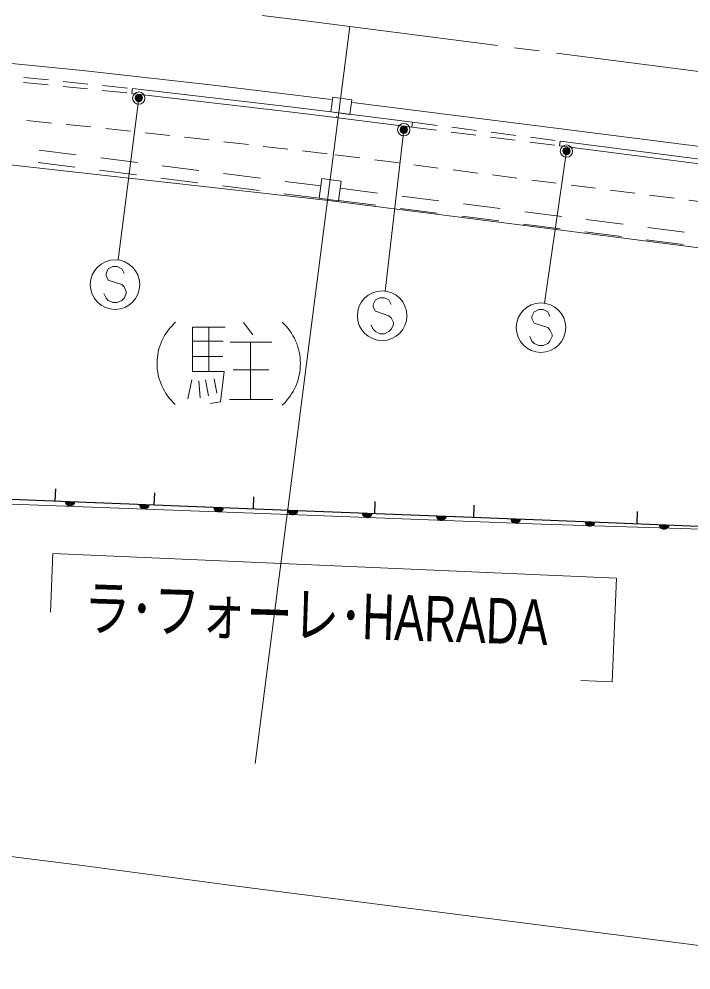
# Model space of a CAD drawing. Units: millimetres at full size, sheet at 1:1000; details may follow other scales. Extents: x 40000 to 680000, y 20000 to 380000.
# Drawn here: x 348452 to 375574, y 276611 to 315004 of the extents above; entities that cross this region are included whole.
import ezdxf
from ezdxf.enums import TextEntityAlignment as Align

# ---------------------------------------------------------------- set-up
doc = ezdxf.new("R2010")
doc.units = ezdxf.units.MM
doc.header["$LTSCALE"] = 1000
doc.header["$PDMODE"] = 32
doc.header["$PDSIZE"] = 500
doc.linetypes.add('CHAIN', pattern=[18.5, 12, -1.5, 3.5, -1.5])
for name, color, linetype, lineweight in [('M-BGD', 7, 'Continuous', 13), ('M-BMK', 2, 'Continuous', 13), ('M-BMK-ROW', 7, 'Continuous', 13), ('M-STR-HTXT', 7, 'Continuous', 13), ('M-STR-STRC', 7, 'Continuous', 13)]:
    doc.layers.add(name, color=color, linetype=linetype, lineweight=lineweight)
doc.styles.add('ＭＳ Ｐゴシック', font='')
doc.styles.get('ＭＳ Ｐゴシック').set_extended_font_data('MS PGothic')

msp = doc.modelspace()

# ---------------------------------------------------------------- linework, layer by layer
at = {"layer": 'M-BGD'}
for p, q in [((361809, 314696), (357988, 284941)), ((348648, 312643), (349643, 312542)), ((348628, 312444), (349623, 312343)), ((350220, 312282), (351215, 312181)), ((350240, 312481), (351235, 312380)), ((351832, 312319), (352827, 312218)), ((353027, 312198), (353007, 311999)), ((351812, 312120), (352806, 312019)), ((348766, 310901), (349761, 310805)), ((350359, 310747), (351354, 310652)), ((364308, 310636), (365300, 310510)), ((364333, 310834), (365325, 310708)), ((365921, 310633), (366913, 310507)), ((351951, 310589), (352945, 310480)), ((353541, 310415), (354535, 310306)), ((355131, 310237), (356125, 310120)), ((365895, 310434), (366887, 310308)), ((367483, 310233), (368475, 310106)), ((367508, 310431), (368500, 310305)), ((369095, 310229), (370087, 310103)), ((356720, 310050), (357714, 309933)), ((358309, 309863), (359303, 309746)), ((369070, 310031), (370062, 309905)), ((370297, 310076), (370272, 309878)), ((370272, 309878), (378300, 308842)), ((350756, 309523), (349268, 309712)), ((359898, 309676), (360892, 309559)), ((361210, 309522), (362202, 309394)), ((350709, 309025), (349221, 309214)), ((353236, 309207), (351748, 309397)), ((355716, 308891), (354228, 309081)), ((362797, 309318), (363789, 309191)), ((364384, 309114), (365376, 308987)), ((353189, 308709), (351701, 308898)), ((358196, 308575), (356708, 308765)), ((365971, 308911), (366963, 308783)), ((367558, 308707), (368550, 308580)), ((355669, 308393), (354181, 308583)), ((360638, 308264), (359188, 308449)), ((369145, 308503), (370137, 308376)), ((370732, 308300), (371724, 308172)), ((358149, 308077), (356661, 308267)), ((360573, 307768), (359141, 307951)), ((362915, 307979), (361419, 308169)), ((372319, 308096), (373311, 307969)), ((362854, 307483), (361353, 307674)), ((365395, 307663), (363907, 307853)), ((367875, 307348), (366387, 307537)), ((373906, 307892), (374898, 307765)), ((375493, 307689), (376485, 307561)), ((365334, 307167), (363846, 307356)), ((370355, 307032), (368867, 307221)), ((367814, 306851), (366326, 307041)), ((372835, 306716), (371347, 306906)), ((370294, 306535), (368806, 306725)), ((372774, 306220), (371286, 306409)), ((375315, 306400), (373827, 306590)), ((375254, 305904), (373766, 306094)), ((356768, 302565), (355456, 302565)), ((355456, 302565), (355456, 300770)), ((356112, 302565), (356112, 300770)), ((357514, 302746), (357891, 302254)), ((355456, 301992), (356686, 301992)), ((356973, 301959), (358653, 301959)), ((357801, 301959), (357801, 299647)), ((355456, 301385), (356678, 301385)), ((355456, 300770), (356727, 300770)), ((356727, 300770), (356587, 299549)), ((357096, 300844), (358530, 300844)), ((355424, 300434), (355268, 299672)), ((355710, 300393), (355760, 299713)), ((355973, 300434), (356104, 299787)), ((356325, 300475), (356440, 299893)), ((356587, 299549), (356169, 299475)), ((356948, 299647), (358702, 299647)), ((360072, 294967), (347795, 295433)), ((350326, 295472), (350312, 295521)), ((350312, 295521), (350712, 295505)), ((350349, 295431), (350326, 295472)), ((350327, 295496), (350695, 295481)), ((350686, 295458), (350334, 295472)), ((350341, 295447), (350677, 295434)), ((350387, 295390), (350349, 295431)), ((350652, 295411), (350364, 295422)), ((350387, 295398), (350627, 295388)), ((350426, 295364), (350387, 295390)), ((350586, 295366), (350426, 295372)), ((350473, 295346), (350426, 295364)), ((350537, 295344), (350473, 295346)), ((350586, 295358), (350537, 295344)), ((350627, 295380), (350586, 295358)), ((350668, 295418), (350627, 295380)), ((350694, 295457), (350668, 295418)), ((350712, 295505), (350694, 295457)), ((353324, 295353), (353310, 295401)), ((353310, 295401), (353710, 295385)), ((353346, 295312), (353324, 295353)), ((353325, 295377), (353693, 295362)), ((353684, 295338), (353332, 295352)), ((353339, 295328), (353675, 295315)), ((353385, 295270), (353346, 295312)), ((353650, 295292), (353362, 295303)), ((353385, 295278), (353625, 295269)), ((353424, 295245), (353385, 295270)), ((353584, 295246), (353424, 295253)), ((353471, 295227), (353424, 295245)), ((353625, 295261), (353584, 295238)), ((353666, 295299), (353625, 295261)), ((353692, 295338), (353666, 295299)), ((353710, 295385), (353692, 295338)), ((356322, 295233), (356308, 295282)), ((356308, 295282), (356707, 295266)), ((356323, 295257), (356690, 295243)), ((356707, 295266), (356689, 295219)), ((353535, 295224), (353471, 295227)), ((353584, 295238), (353535, 295224)), ((356344, 295192), (356322, 295233)), ((356681, 295219), (356330, 295233)), ((356337, 295209), (356672, 295195)), ((356382, 295151), (356344, 295192)), ((356647, 295172), (356360, 295184)), ((356421, 295125), (356382, 295151)), ((356383, 295159), (356622, 295149)), ((356469, 295107), (356421, 295125)), ((356582, 295127), (356422, 295133)), ((356533, 295105), (356469, 295107)), ((356581, 295119), (356533, 295105)), ((356622, 295141), (356581, 295119)), ((356664, 295180), (356622, 295141)), ((356689, 295219), (356664, 295180)), ((359319, 295114), (359305, 295163)), ((359305, 295163), (359705, 295147)), ((359342, 295073), (359319, 295114)), ((359320, 295138), (359688, 295123)), ((359679, 295100), (359327, 295114)), ((359334, 295089), (359670, 295076)), ((359380, 295031), (359342, 295073)), ((359645, 295053), (359357, 295064)), ((359380, 295039), (359620, 295030)), ((359419, 295006), (359380, 295031)), ((359579, 295008), (359419, 295014)), ((359466, 294988), (359419, 295006)), ((359530, 294985), (359466, 294988)), ((359579, 295000), (359530, 294985)), ((359620, 295022), (359579, 295000)), ((359661, 295060), (359620, 295022)), ((359687, 295099), (359661, 295060)), ((359705, 295147), (359687, 295099)), ((369531, 294607), (360072, 294967)), ((362317, 294999), (362303, 295047)), ((362303, 295047), (362703, 295032)), ((362340, 294958), (362317, 294999)), ((362318, 295023), (362686, 295009)), ((362677, 294985), (362325, 294999)), ((362332, 294974), (362668, 294962)), ((362378, 294917), (362340, 294958)), ((362643, 294938), (362355, 294949)), ((362378, 294925), (362618, 294915)), ((362417, 294891), (362378, 294917)), ((362577, 294893), (362417, 294899)), ((362464, 294873), (362417, 294891)), ((362528, 294871), (362464, 294873)), ((362577, 294885), (362528, 294871)), ((362618, 294907), (362577, 294885)), ((362659, 294946), (362618, 294907)), ((362685, 294985), (362659, 294946)), ((362703, 295032), (362685, 294985)), ((365315, 294885), (365301, 294934)), ((365301, 294934), (365700, 294919)), ((365337, 294844), (365315, 294885)), ((365316, 294909), (365684, 294895)), ((365675, 294871), (365323, 294885)), ((365330, 294861), (365666, 294848)), ((365683, 294871), (365657, 294832)), ((365700, 294919), (365683, 294871)), ((365376, 294803), (365337, 294844)), ((365641, 294825), (365353, 294836)), ((365376, 294811), (365616, 294802)), ((365415, 294777), (365376, 294803)), ((365575, 294779), (365415, 294785)), ((365462, 294759), (365415, 294777)), ((365526, 294757), (365462, 294759)), ((365575, 294771), (365526, 294757)), ((365616, 294794), (365575, 294771)), ((365657, 294832), (365616, 294794)), ((368313, 294771), (368299, 294820)), ((368299, 294820), (368698, 294805)), ((368335, 294730), (368313, 294771)), ((368314, 294795), (368681, 294781)), ((368672, 294758), (368321, 294771)), ((368328, 294747), (368664, 294734)), ((368374, 294689), (368335, 294730)), ((368639, 294711), (368351, 294722)), ((368374, 294697), (368614, 294688)), ((368413, 294663), (368374, 294689)), ((368573, 294665), (368413, 294671)), ((368460, 294646), (368413, 294663)), ((368524, 294643), (368460, 294646)), ((368573, 294657), (368524, 294643)), ((368613, 294680), (368573, 294657)), ((368655, 294718), (368613, 294680)), ((368680, 294757), (368655, 294718)), ((368698, 294805), (368680, 294757)), ((377243, 294375), (369531, 294607)), ((371310, 294654), (371296, 294703)), ((371296, 294703), (371696, 294687)), ((371333, 294613), (371310, 294654)), ((371311, 294678), (371679, 294664)), ((371670, 294640), (371318, 294654)), ((371325, 294630), (371661, 294616)), ((371371, 294572), (371333, 294613)), ((371636, 294593), (371348, 294605)), ((371371, 294580), (371611, 294570)), ((371410, 294546), (371371, 294572)), ((371570, 294548), (371410, 294554)), ((371457, 294528), (371410, 294546)), ((371521, 294526), (371457, 294528)), ((371570, 294540), (371521, 294526)), ((371611, 294562), (371570, 294540)), ((371653, 294601), (371611, 294562)), ((371678, 294640), (371653, 294601)), ((371696, 294687), (371678, 294640)), ((374308, 294535), (374294, 294584)), ((374294, 294584), (374694, 294568)), ((374330, 294494), (374308, 294535)), ((374309, 294559), (374677, 294545)), ((374668, 294521), (374316, 294535)), ((374323, 294511), (374659, 294497)), ((374369, 294453), (374330, 294494)), ((374634, 294474), (374346, 294486)), ((374650, 294482), (374609, 294443)), ((374676, 294521), (374650, 294482)), ((374694, 294568), (374676, 294521)), ((374369, 294461), (374609, 294451)), ((374408, 294427), (374369, 294453)), ((374568, 294429), (374408, 294435)), ((374455, 294409), (374408, 294427)), ((374519, 294407), (374455, 294409)), ((374568, 294421), (374519, 294407)), ((374609, 294443), (374568, 294421)), ((349821, 293431), (349717, 291052)), ((372571, 292435), (349821, 293431)), ((372387, 288239), (372571, 292435)), ((371133, 288294), (372387, 288239))]:
    msp.add_line(p, q, dxfattribs=at)
at = {"layer": 'M-BGD', "color": 171, "lineweight": 25}
for p, q in [((361259, 311066), (361260, 311066)), ((361284, 311264), (361286, 311264)), ((360903, 308288), (360905, 308288)), ((360840, 307792), (360841, 307792))]:
    msp.add_line(p, q, dxfattribs=at)
at = {"layer": 'M-BGD', "lineweight": 25}
for p, q in [((349916, 295536), (349936, 296036)), ((353913, 295377), (353933, 295877)), ((357910, 295218), (357930, 295718)), ((362807, 295028), (362826, 295528)), ((366805, 294877), (366824, 295376)), ((373396, 294620), (373416, 295119))]:
    msp.add_line(p, q, dxfattribs=at)
at = {"layer": 'M-BGD'}
for points in [[(353027, 312198), (359501, 311444), (361035, 311256), (364333, 310834), (364308, 310636)], [(353004, 311999), (359478, 311245), (361010, 311058), (364308, 310636)], [(370297, 310076), (378326, 309041), (378300, 308842)]]:
    msp.add_lwpolyline(points, dxfattribs=at)
for points in [[(361035, 311256), (361120, 311846), (361886, 311735), (361801, 311146)], [(361457, 308461), (361353, 307669), (360573, 307772), (360677, 308564)]]:
    msp.add_lwpolyline(points, close=True, dxfattribs=at)
at = {"layer": 'M-BGD', "lineweight": 25}
msp.add_lwpolyline([(379902, 304744), (377399, 294611), (377220, 294467), (369572, 294772), (360040, 295133), (347786, 295621), (347358, 295760)], dxfattribs=at)
at = {"layer": 'M-BGD'}
for centre, radius, start, end in [((356250, 301099), 2228, 131.6979, 228.0192), ((357527, 301090), 2282, 312.8638, 47.4164)]:
    msp.add_arc(centre, radius, start, end, dxfattribs=at)
at = {"layer": 'M-BMK'}
for p, q in [((361809, 314696), (367760, 313932)), ((368454, 313843), (369446, 313716)), ((370140, 313627), (376091, 312863))]:
    msp.add_line(p, q, dxfattribs=at)
at = {"layer": 'M-BMK', "linetype": 'CHAIN'}
msp.add_lwpolyline([(361809, 314696), (360034, 314924), (358260, 315150)], dxfattribs=at)
at = {"layer": 'M-BMK-ROW', "color": 30}
for p, q in [((341392, 309856), (360937, 307679)), ((360937, 307679), (365498, 307095)), ((365498, 307095), (379932, 305248))]:
    msp.add_line(p, q, dxfattribs=at)
at = {"layer": 'M-STR-HTXT'}
for p, q in [((353286, 311811), (352453, 305275)), ((363982, 310536), (363224, 304016)), ((370548, 309671), (369662, 303534)), ((357351, 279981), (383598, 276611))]:
    msp.add_line(p, q, dxfattribs=at)
msp.add_lwpolyline([(357351, 279981), (355741, 280200), (354131, 280417), (352520, 280632), (350909, 280842), (349297, 281046), (347684, 281242), (346070, 281430), (344454, 281607), (342838, 281772), (341220, 281924), (339601, 282062), (337981, 282182), (336359, 282285), (334736, 282369), (333113, 282432), (331488, 282472), (329864, 282489), (328239, 282480), (326614, 282444), (324991, 282380), (323368, 282286), (322632, 282234)], dxfattribs=at)
for centre, radius in [((353286, 311811), 150), ((353286, 311811), 120), ((353286, 311811), 90), ((353286, 311811), 60), ((353286, 311811), 30), ((353286, 311811), 20), ((363982, 310536), 150), ((363982, 310536), 120), ((363982, 310536), 90), ((363982, 310536), 60), ((363982, 310536), 30), ((363982, 310536), 20), ((370548, 309671), 150), ((370548, 309671), 120), ((370548, 309671), 90), ((370548, 309671), 60), ((370548, 309671), 30), ((370548, 309671), 20)]:
    msp.add_circle(centre, radius, dxfattribs=at)
for p in [(353286, 311811), (363982, 310536), (370548, 309671)]:
    msp.add_point(p, dxfattribs=at)
at = {"layer": 'M-STR-STRC'}
for p, q in [((352054, 304918), (351963, 304736)), ((352236, 305009), (352054, 304918)), ((352418, 305009), (352236, 305009)), ((352599, 304918), (352418, 305009)), ((352690, 304736), (352599, 304918)), ((351963, 304736), (351963, 304645)), ((351963, 304645), (352054, 304463)), ((352054, 304463), (352599, 304282)), ((352599, 304282), (352690, 304191)), ((352690, 304191), (352781, 304009)), ((351963, 303736), (351872, 303918)), ((352054, 303645), (351963, 303736)), ((352690, 303736), (352599, 303645)), ((352781, 303918), (352690, 303736)), ((352781, 304009), (352781, 303918)), ((363018, 303751), (362836, 303660)), ((363200, 303751), (363018, 303751)), ((363382, 303660), (363200, 303751)), ((352236, 303554), (352054, 303645)), ((352418, 303554), (352236, 303554)), ((352599, 303645), (352418, 303554)), ((362836, 303660), (362746, 303478)), ((362746, 303478), (362746, 303387)), ((362746, 303387), (362836, 303206)), ((363473, 303478), (363382, 303660)), ((362836, 303206), (363382, 303024)), ((363382, 303024), (363473, 302933)), ((363473, 302933), (363564, 302751)), ((369246, 303181), (369155, 302999)), ((369155, 302999), (369155, 302908)), ((369428, 303272), (369246, 303181)), ((369610, 303272), (369428, 303272)), ((369792, 303181), (369610, 303272)), ((369882, 302999), (369792, 303181)), ((362746, 302478), (362655, 302660)), ((363564, 302660), (363473, 302478)), ((363564, 302751), (363564, 302660)), ((369155, 302908), (369246, 302726)), ((369246, 302726), (369792, 302544)), ((369792, 302544), (369882, 302454)), ((362836, 302387), (362746, 302478)), ((363018, 302296), (362836, 302387)), ((363200, 302296), (363018, 302296)), ((363382, 302387), (363200, 302296)), ((363473, 302478), (363382, 302387)), ((369155, 301999), (369064, 302181)), ((369882, 302454), (369973, 302272)), ((369973, 302181), (369882, 301999)), ((369973, 302272), (369973, 302181)), ((369246, 301908), (369155, 301999)), ((369428, 301817), (369246, 301908)), ((369610, 301817), (369428, 301817)), ((369792, 301908), (369610, 301817)), ((369882, 301999), (369792, 301908))]:
    msp.add_line(p, q, dxfattribs=at)
for points in [[(361053, 311750), (356181, 312347), (351016, 312929), (346661, 313353), (342177, 313760)], [(378363, 309542), (370232, 310589), (361915, 311637)]]:
    msp.add_lwpolyline(points, dxfattribs=at)
for centre in [(352327, 304282), (363109, 303024), (369519, 302544)]:
    msp.add_circle(centre, 1000, dxfattribs=at)

# ---------------------------------------------------------------- texts
at = {"layer": 'M-BGD', "style": 'ＭＳ Ｐゴシック', "width": 0.75}
msp.add_text('ラ･フォーレ･HARADA', height=1833, rotation=358.132, dxfattribs=at).set_placement((351020, 289790), align=Align.BOTTOM_LEFT)

doc.saveas('drawing.dxf')
